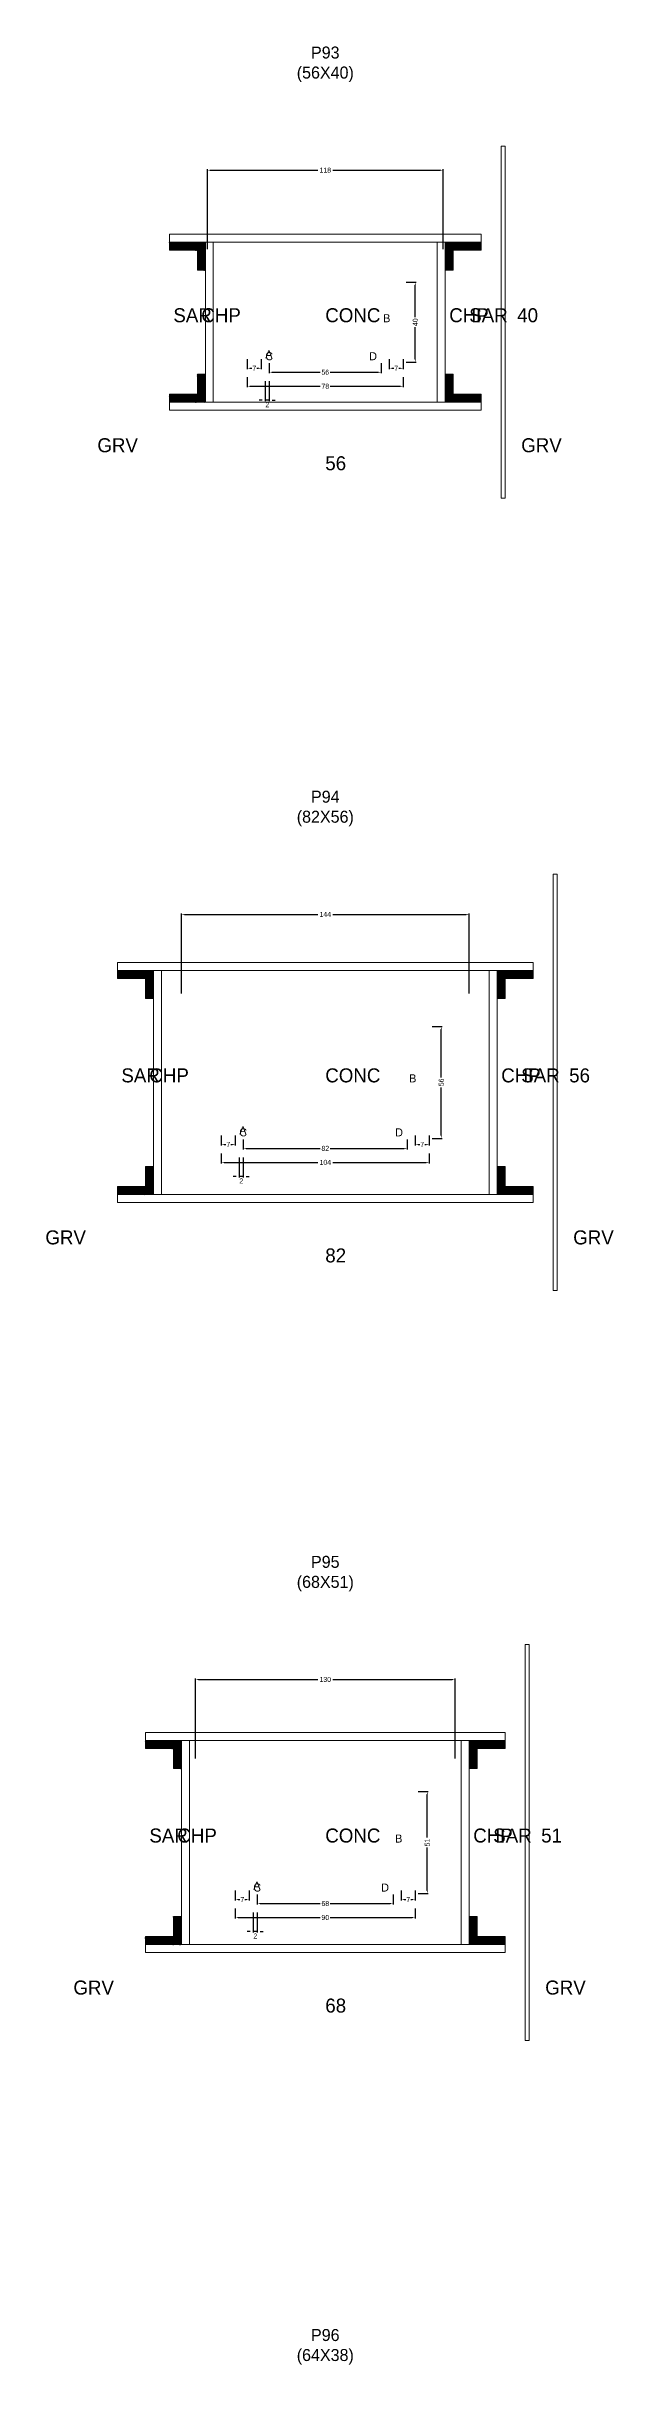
# Model space of a CAD drawing. Header units: centimetres. Extents: x -10500 to 4121, y -45226 to 295.
# Drawn here: x -140 to 144, y -19501 to -18342 of the extents above; entities that cross this region are included whole.
import ezdxf

# ---------------------------------------------------------------- set-up
doc = ezdxf.new("R2010")
doc.units = ezdxf.units.CM
for name, color, linetype in [('COTA', 241, 'Continuous'), ('Hachura', 251, 'Continuous'), ('NOMENCLATURA', 7, 'Continuous'), ('SARRAFO', 251, 'Continuous'), ('Texto Seção', 7, 'Continuous')]:
    doc.layers.add(name, color=color, linetype=linetype)
doc.dimstyles.new('cotax2', dxfattribs={"dimtxt": 2.5, "dimasz": 1.5, "dimexe": 0.5, "dimexo": 0.5, "dimgap": 0.5, "dimtad": 1, "dimcen": 2.5, "dimazin": 3, "dimtfac": 1, "dimtmove": 0, "dimatfit": 3})

# ---------------------------------------------------------------- blocks, each defined once
blk = doc.blocks.new('_CLOSEDFILLED')
at = {"color": 0, "linetype": 'BYBLOCK'}
blk.add_solid([(-1, 0.16), (0, 0), (-1, -0.16)], dxfattribs=at)
blk = doc.blocks.new('*D1288')
for p, q in [((-39, -18507.5), (-39, -18512.5)), ((39, -18507.5), (39, -18512.5)), ((-37.5, -18512), (-2.5, -18512)), ((2.5, -18512), (37.5, -18512))]:
    blk.add_line(p, q)
at = {"layer": 'Defpoints'}
for p in [(-39, -18507), (39, -18507), (-39, -18512)]:
    blk.add_point(p, dxfattribs=at)
at = {"layer": 'COTA', "xscale": 1.5, "yscale": 1.5, "rotation": 180}
blk.add_blockref('_CLOSEDFILLED', (-39, -18512), dxfattribs=at)
at = {"layer": 'COTA', "xscale": 1.5, "yscale": 1.5}
blk.add_blockref('_CLOSEDFILLED', (39, -18512), dxfattribs=at)
at = {"layer": 'COTA', "insert": (0, -18512), "char_height": 2.5, "attachment_point": 5}
blk.add_mtext('78', dxfattribs=at)
blk = doc.blocks.new('*D1289')
for p, q in [((-28, -18500.5), (-28, -18505.5)), ((-26.5, -18505), (-2.5, -18505)), ((2.5, -18505), (26.5, -18505)), ((28, -18500.5), (28, -18505.5))]:
    blk.add_line(p, q)
at = {"layer": 'Defpoints'}
for p in [(-28, -18500), (-28, -18505), (28, -18500)]:
    blk.add_point(p, dxfattribs=at)
at = {"layer": 'COTA', "xscale": 1.5, "yscale": 1.5, "rotation": 180}
blk.add_blockref('_CLOSEDFILLED', (-28, -18505), dxfattribs=at)
at = {"layer": 'COTA', "xscale": 1.5, "yscale": 1.5}
blk.add_blockref('_CLOSEDFILLED', (28, -18505), dxfattribs=at)
at = {"layer": 'COTA', "insert": (0, -18505), "char_height": 2.5, "attachment_point": 5}
blk.add_mtext('56', dxfattribs=at)
blk = doc.blocks.new('*D1290')
for p, q in [((40.5, -18460), (45.5, -18460)), ((45, -18477.5), (45, -18461.5)), ((45, -18498.5), (45, -18482.5)), ((40.5, -18500), (45.5, -18500))]:
    blk.add_line(p, q)
at = {"layer": 'Defpoints'}
for p in [(40, -18460), (40, -18500), (45, -18500)]:
    blk.add_point(p, dxfattribs=at)
at = {"layer": 'COTA', "xscale": 1.5, "yscale": 1.5}
for p, rotation in [((45, -18460), 90), ((45, -18500), 270)]:
    blk.add_blockref('_CLOSEDFILLED', p, dxfattribs=dict(at, rotation=rotation))
at = {"layer": 'COTA', "insert": (45, -18480), "char_height": 2.5, "attachment_point": 5, "rotation": 90}
blk.add_mtext('40', dxfattribs=at)
blk = doc.blocks.new('*D1291')
for p, q in [((-39, -18498.5), (-39, -18503.5)), ((-37.5, -18503), (-36.75, -18503)), ((-34.25, -18503), (-33.5, -18503)), ((-32, -18498.5), (-32, -18503.5))]:
    blk.add_line(p, q)
at = {"layer": 'Defpoints'}
for p in [(-39, -18498), (-39, -18503), (-32, -18498)]:
    blk.add_point(p, dxfattribs=at)
at = {"layer": 'COTA', "xscale": 1.5, "yscale": 1.5, "rotation": 180}
blk.add_blockref('_CLOSEDFILLED', (-39, -18503), dxfattribs=at)
at = {"layer": 'COTA', "xscale": 1.5, "yscale": 1.5}
blk.add_blockref('_CLOSEDFILLED', (-32, -18503), dxfattribs=at)
at = {"layer": 'COTA', "insert": (-35.5, -18503), "char_height": 2.5, "attachment_point": 5}
blk.add_mtext('7', dxfattribs=at)
blk = doc.blocks.new('*D1292')
for p, q in [((32, -18498.5), (32, -18503.5)), ((33.5, -18503), (34.25, -18503)), ((36.75, -18503), (37.5, -18503)), ((39, -18498.5), (39, -18503.5))]:
    blk.add_line(p, q)
at = {"layer": 'Defpoints'}
for p in [(32, -18498), (32, -18503), (39, -18498)]:
    blk.add_point(p, dxfattribs=at)
at = {"layer": 'COTA', "xscale": 1.5, "yscale": 1.5, "rotation": 180}
blk.add_blockref('_CLOSEDFILLED', (32, -18503), dxfattribs=at)
at = {"layer": 'COTA', "xscale": 1.5, "yscale": 1.5}
blk.add_blockref('_CLOSEDFILLED', (39, -18503), dxfattribs=at)
at = {"layer": 'COTA', "insert": (35.5, -18503), "char_height": 2.5, "attachment_point": 5}
blk.add_mtext('7', dxfattribs=at)
blk = doc.blocks.new('*D1293')
for p, q in [((-59, -18443.5), (-59, -18403.5)), ((-57.5, -18404), (-3.75, -18404)), ((3.75, -18404), (57.5, -18404)), ((59, -18443.5), (59, -18403.5))]:
    blk.add_line(p, q)
at = {"layer": 'Defpoints'}
for p in [(-59, -18404), (-59, -18444), (59, -18444)]:
    blk.add_point(p, dxfattribs=at)
at = {"layer": 'COTA', "xscale": 1.5, "yscale": 1.5, "rotation": 180}
blk.add_blockref('_CLOSEDFILLED', (-59, -18404), dxfattribs=at)
at = {"layer": 'COTA', "xscale": 1.5, "yscale": 1.5}
blk.add_blockref('_CLOSEDFILLED', (59, -18404), dxfattribs=at)
at = {"layer": 'COTA', "insert": (0, -18404), "char_height": 2.5, "attachment_point": 5}
blk.add_mtext('118', dxfattribs=at)
blk = doc.blocks.new('*D1314')
for p, q in [((-52, -18895.5), (-52, -18900.5)), ((-50.5, -18900), (-3.75, -18900)), ((3.75, -18900), (50.5, -18900)), ((52, -18895.5), (52, -18900.5))]:
    blk.add_line(p, q)
at = {"layer": 'Defpoints'}
for p in [(-52, -18895), (-52, -18900), (52, -18895)]:
    blk.add_point(p, dxfattribs=at)
at = {"layer": 'COTA', "xscale": 1.5, "yscale": 1.5, "rotation": 180}
blk.add_blockref('_CLOSEDFILLED', (-52, -18900), dxfattribs=at)
at = {"layer": 'COTA', "xscale": 1.5, "yscale": 1.5}
blk.add_blockref('_CLOSEDFILLED', (52, -18900), dxfattribs=at)
at = {"layer": 'COTA', "insert": (0, -18900), "char_height": 2.5, "attachment_point": 5}
blk.add_mtext('104', dxfattribs=at)
blk = doc.blocks.new('*D1315')
for p, q in [((-41, -18888.5), (-41, -18893.5)), ((41, -18888.5), (41, -18893.5)), ((-39.5, -18893), (-2.5, -18893)), ((2.5, -18893), (39.5, -18893))]:
    blk.add_line(p, q)
at = {"layer": 'Defpoints'}
for p in [(-41, -18888), (41, -18888), (-41, -18893)]:
    blk.add_point(p, dxfattribs=at)
at = {"layer": 'COTA', "xscale": 1.5, "yscale": 1.5, "rotation": 180}
blk.add_blockref('_CLOSEDFILLED', (-41, -18893), dxfattribs=at)
at = {"layer": 'COTA', "xscale": 1.5, "yscale": 1.5}
blk.add_blockref('_CLOSEDFILLED', (41, -18893), dxfattribs=at)
at = {"layer": 'COTA', "insert": (0, -18893), "char_height": 2.5, "attachment_point": 5}
blk.add_mtext('82', dxfattribs=at)
blk = doc.blocks.new('*D1316')
for p, q in [((53.5, -18832), (58.5, -18832)), ((58, -18857.5), (58, -18833.5)), ((58, -18886.5), (58, -18862.5)), ((53.5, -18888), (58.5, -18888))]:
    blk.add_line(p, q)
at = {"layer": 'Defpoints'}
for p in [(53, -18832), (53, -18888), (58, -18888)]:
    blk.add_point(p, dxfattribs=at)
at = {"layer": 'COTA', "xscale": 1.5, "yscale": 1.5}
for p, rotation in [((58, -18832), 90), ((58, -18888), 270)]:
    blk.add_blockref('_CLOSEDFILLED', p, dxfattribs=dict(at, rotation=rotation))
at = {"layer": 'COTA', "insert": (58, -18860), "char_height": 2.5, "attachment_point": 5, "rotation": 90}
blk.add_mtext('56', dxfattribs=at)
blk = doc.blocks.new('*D1317')
for p, q in [((-52, -18886.5), (-52, -18891.5)), ((-45, -18886.5), (-45, -18891.5)), ((-50.5, -18891), (-49.75, -18891)), ((-47.25, -18891), (-46.5, -18891))]:
    blk.add_line(p, q)
at = {"layer": 'Defpoints'}
for p in [(-52, -18886), (-45, -18886), (-52, -18891)]:
    blk.add_point(p, dxfattribs=at)
at = {"layer": 'COTA', "xscale": 1.5, "yscale": 1.5, "rotation": 180}
blk.add_blockref('_CLOSEDFILLED', (-52, -18891), dxfattribs=at)
at = {"layer": 'COTA', "xscale": 1.5, "yscale": 1.5}
blk.add_blockref('_CLOSEDFILLED', (-45, -18891), dxfattribs=at)
at = {"layer": 'COTA', "insert": (-48.5, -18891), "char_height": 2.5, "attachment_point": 5}
blk.add_mtext('7', dxfattribs=at)
blk = doc.blocks.new('*D1318')
for p, q in [((45, -18886.5), (45, -18891.5)), ((52, -18886.5), (52, -18891.5)), ((46.5, -18891), (47.25, -18891)), ((49.75, -18891), (50.5, -18891))]:
    blk.add_line(p, q)
at = {"layer": 'Defpoints'}
for p in [(45, -18886), (52, -18886), (45, -18891)]:
    blk.add_point(p, dxfattribs=at)
at = {"layer": 'COTA', "xscale": 1.5, "yscale": 1.5, "rotation": 180}
blk.add_blockref('_CLOSEDFILLED', (45, -18891), dxfattribs=at)
at = {"layer": 'COTA', "xscale": 1.5, "yscale": 1.5}
blk.add_blockref('_CLOSEDFILLED', (52, -18891), dxfattribs=at)
at = {"layer": 'COTA', "insert": (48.5, -18891), "char_height": 2.5, "attachment_point": 5}
blk.add_mtext('7', dxfattribs=at)
blk = doc.blocks.new('*D1319')
for p, q in [((-72, -18815.5), (-72, -18775.5)), ((-70.5, -18776), (-3.75, -18776)), ((3.75, -18776), (70.5, -18776)), ((72, -18815.5), (72, -18775.5))]:
    blk.add_line(p, q)
at = {"layer": 'Defpoints'}
for p in [(-72, -18776), (-72, -18816), (72, -18816)]:
    blk.add_point(p, dxfattribs=at)
at = {"layer": 'COTA', "xscale": 1.5, "yscale": 1.5, "rotation": 180}
blk.add_blockref('_CLOSEDFILLED', (-72, -18776), dxfattribs=at)
at = {"layer": 'COTA', "xscale": 1.5, "yscale": 1.5}
blk.add_blockref('_CLOSEDFILLED', (72, -18776), dxfattribs=at)
at = {"layer": 'COTA', "insert": (0, -18776), "char_height": 2.5, "attachment_point": 5}
blk.add_mtext('144', dxfattribs=at)
blk = doc.blocks.new('*D1340')
for p, q in [((-45, -19273), (-45, -19278)), ((-43.5, -19277.5), (-2.5, -19277.5)), ((2.5, -19277.5), (43.5, -19277.5)), ((45, -19273), (45, -19278))]:
    blk.add_line(p, q)
at = {"layer": 'Defpoints'}
for p in [(-45, -19272.5), (-45, -19277.5), (45, -19272.5)]:
    blk.add_point(p, dxfattribs=at)
at = {"layer": 'COTA', "xscale": 1.5, "yscale": 1.5, "rotation": 180}
blk.add_blockref('_CLOSEDFILLED', (-45, -19277.5), dxfattribs=at)
at = {"layer": 'COTA', "xscale": 1.5, "yscale": 1.5}
blk.add_blockref('_CLOSEDFILLED', (45, -19277.5), dxfattribs=at)
at = {"layer": 'COTA', "insert": (0, -19277.5), "char_height": 2.5, "attachment_point": 5}
blk.add_mtext('90', dxfattribs=at)
blk = doc.blocks.new('*D1341')
for p, q in [((-34, -19266), (-34, -19271)), ((-32.5, -19270.5), (-2.5, -19270.5)), ((2.5, -19270.5), (32.5, -19270.5)), ((34, -19266), (34, -19271))]:
    blk.add_line(p, q)
at = {"layer": 'Defpoints'}
for p in [(-34, -19265.5), (-34, -19270.5), (34, -19265.5)]:
    blk.add_point(p, dxfattribs=at)
at = {"layer": 'COTA', "xscale": 1.5, "yscale": 1.5, "rotation": 180}
blk.add_blockref('_CLOSEDFILLED', (-34, -19270.5), dxfattribs=at)
at = {"layer": 'COTA', "xscale": 1.5, "yscale": 1.5}
blk.add_blockref('_CLOSEDFILLED', (34, -19270.5), dxfattribs=at)
at = {"layer": 'COTA', "insert": (0, -19270.5), "char_height": 2.5, "attachment_point": 5}
blk.add_mtext('68', dxfattribs=at)
blk = doc.blocks.new('*D1342')
for p, q in [((46.5, -19214.5), (51.5, -19214.5)), ((51, -19237.5), (51, -19216)), ((51, -19264), (51, -19242.5)), ((46.5, -19265.5), (51.5, -19265.5))]:
    blk.add_line(p, q)
at = {"layer": 'Defpoints'}
for p in [(46, -19214.5), (46, -19265.5), (51, -19265.5)]:
    blk.add_point(p, dxfattribs=at)
at = {"layer": 'COTA', "xscale": 1.5, "yscale": 1.5}
for p, rotation in [((51, -19214.5), 90), ((51, -19265.5), 270)]:
    blk.add_blockref('_CLOSEDFILLED', p, dxfattribs=dict(at, rotation=rotation))
at = {"layer": 'COTA', "insert": (51, -19240), "char_height": 2.5, "attachment_point": 5, "rotation": 90}
blk.add_mtext('51', dxfattribs=at)
blk = doc.blocks.new('*D1343')
for p, q in [((-45, -19264), (-45, -19269)), ((-43.5, -19268.5), (-42.75, -19268.5)), ((-40.25, -19268.5), (-39.5, -19268.5)), ((-38, -19264), (-38, -19269))]:
    blk.add_line(p, q)
at = {"layer": 'Defpoints'}
for p in [(-45, -19263.5), (-45, -19268.5), (-38, -19263.5)]:
    blk.add_point(p, dxfattribs=at)
at = {"layer": 'COTA', "xscale": 1.5, "yscale": 1.5, "rotation": 180}
blk.add_blockref('_CLOSEDFILLED', (-45, -19268.5), dxfattribs=at)
at = {"layer": 'COTA', "xscale": 1.5, "yscale": 1.5}
blk.add_blockref('_CLOSEDFILLED', (-38, -19268.5), dxfattribs=at)
at = {"layer": 'COTA', "insert": (-41.5, -19268.5), "char_height": 2.5, "attachment_point": 5}
blk.add_mtext('7', dxfattribs=at)
blk = doc.blocks.new('*D1344')
for p, q in [((38, -19264), (38, -19269)), ((39.5, -19268.5), (40.25, -19268.5)), ((42.75, -19268.5), (43.5, -19268.5)), ((45, -19264), (45, -19269))]:
    blk.add_line(p, q)
at = {"layer": 'Defpoints'}
for p in [(38, -19263.5), (38, -19268.5), (45, -19263.5)]:
    blk.add_point(p, dxfattribs=at)
at = {"layer": 'COTA', "xscale": 1.5, "yscale": 1.5, "rotation": 180}
blk.add_blockref('_CLOSEDFILLED', (38, -19268.5), dxfattribs=at)
at = {"layer": 'COTA', "xscale": 1.5, "yscale": 1.5}
blk.add_blockref('_CLOSEDFILLED', (45, -19268.5), dxfattribs=at)
at = {"layer": 'COTA', "insert": (41.5, -19268.5), "char_height": 2.5, "attachment_point": 5}
blk.add_mtext('7', dxfattribs=at)
blk = doc.blocks.new('*D1345')
for p, q in [((-65, -19198), (-65, -19158)), ((-63.5, -19158.5), (-3.75, -19158.5)), ((3.75, -19158.5), (63.5, -19158.5)), ((65, -19198), (65, -19158))]:
    blk.add_line(p, q)
at = {"layer": 'Defpoints'}
for p in [(-65, -19158.5), (-65, -19198.5), (65, -19198.5)]:
    blk.add_point(p, dxfattribs=at)
at = {"layer": 'COTA', "xscale": 1.5, "yscale": 1.5, "rotation": 180}
blk.add_blockref('_CLOSEDFILLED', (-65, -19158.5), dxfattribs=at)
at = {"layer": 'COTA', "xscale": 1.5, "yscale": 1.5}
blk.add_blockref('_CLOSEDFILLED', (65, -19158.5), dxfattribs=at)
at = {"layer": 'COTA', "insert": (0, -19158.5), "char_height": 2.5, "attachment_point": 5}
blk.add_mtext('130', dxfattribs=at)

msp = doc.modelspace()

# ---------------------------------------------------------------- hatches: boundary and pattern name
at = {"layer": 'SARRAFO'}
h = msp.add_hatch(dxfattribs=at)
h.set_pattern_fill('SOLID', scale=2)
h.paths.add_polyline_path([(-78, -18444), (-64, -18444), (-64, -18440), (-78, -18440)])
h = msp.add_hatch(dxfattribs=at)
h.set_pattern_fill('SOLID', scale=2)
h.paths.add_polyline_path([(-64, -18454), (-60, -18454), (-60, -18440), (-64, -18440)])
h = msp.add_hatch(dxfattribs=at)
h.set_pattern_fill('SOLID', scale=2)
h.paths.add_polyline_path([(60, -18454), (64, -18454), (64, -18440), (60, -18440)])
h = msp.add_hatch(dxfattribs=at)
h.set_pattern_fill('SOLID', scale=2)
h.paths.add_polyline_path([(64, -18444), (78, -18444), (78, -18440), (64, -18440)])
h = msp.add_hatch(dxfattribs=at)
h.set_pattern_fill('SOLID', scale=2)
h.paths.add_polyline_path([(-64, -18520), (-60, -18520), (-60, -18506), (-64, -18506)])
h = msp.add_hatch(dxfattribs=at)
h.set_pattern_fill('SOLID', scale=2)
h.paths.add_polyline_path([(60, -18520), (64, -18520), (64, -18506), (60, -18506)])
h = msp.add_hatch(dxfattribs=at)
h.set_pattern_fill('SOLID', scale=2)
h.paths.add_polyline_path([(-78, -18520), (-64, -18520), (-64, -18516), (-78, -18516)])
h = msp.add_hatch(dxfattribs=at)
h.set_pattern_fill('SOLID', scale=2)
h.paths.add_polyline_path([(64, -18520), (78, -18520), (78, -18516), (64, -18516)])
h = msp.add_hatch(dxfattribs=at)
h.set_pattern_fill('SOLID', scale=2)
h.paths.add_polyline_path([(-104, -18808), (-90, -18808), (-90, -18804), (-104, -18804)])
h = msp.add_hatch(dxfattribs=at)
h.set_pattern_fill('SOLID', scale=2)
h.paths.add_polyline_path([(-90, -18818), (-86, -18818), (-86, -18804), (-90, -18804)])
h = msp.add_hatch(dxfattribs=at)
h.set_pattern_fill('SOLID', scale=2)
h.paths.add_polyline_path([(86, -18818), (90, -18818), (90, -18804), (86, -18804)])
h = msp.add_hatch(dxfattribs=at)
h.set_pattern_fill('SOLID', scale=2)
h.paths.add_polyline_path([(90, -18808), (104, -18808), (104, -18804), (90, -18804)])
h = msp.add_hatch(dxfattribs=at)
h.set_pattern_fill('SOLID', scale=2)
h.paths.add_polyline_path([(-104, -18916), (-90, -18916), (-90, -18912), (-104, -18912)])
h = msp.add_hatch(dxfattribs=at)
h.set_pattern_fill('SOLID', scale=2)
h.paths.add_polyline_path([(-90, -18916), (-86, -18916), (-86, -18902), (-90, -18902)])
h = msp.add_hatch(dxfattribs=at)
h.set_pattern_fill('SOLID', scale=2)
h.paths.add_polyline_path([(86, -18916), (90, -18916), (90, -18902), (86, -18902)])
h = msp.add_hatch(dxfattribs=at)
h.set_pattern_fill('SOLID', scale=2)
h.paths.add_polyline_path([(90, -18916), (104, -18916), (104, -18912), (90, -18912)])
h = msp.add_hatch(dxfattribs=at)
h.set_pattern_fill('SOLID', scale=2)
h.paths.add_polyline_path([(-90, -19193), (-76, -19193), (-76, -19189), (-90, -19189)])
h = msp.add_hatch(dxfattribs=at)
h.set_pattern_fill('SOLID', scale=2)
h.paths.add_polyline_path([(-76, -19203), (-72, -19203), (-72, -19189), (-76, -19189)])
h = msp.add_hatch(dxfattribs=at)
h.set_pattern_fill('SOLID', scale=2)
h.paths.add_polyline_path([(72, -19203), (76, -19203), (76, -19189), (72, -19189)])
h = msp.add_hatch(dxfattribs=at)
h.set_pattern_fill('SOLID', scale=2)
h.paths.add_polyline_path([(76, -19193), (90, -19193), (90, -19189), (76, -19189)])
h = msp.add_hatch(dxfattribs=at)
h.set_pattern_fill('SOLID', scale=2)
h.paths.add_polyline_path([(-76, -19291), (-72, -19291), (-72, -19277), (-76, -19277)])
h = msp.add_hatch(dxfattribs=at)
h.set_pattern_fill('SOLID', scale=2)
h.paths.add_polyline_path([(72, -19291), (76, -19291), (76, -19277), (72, -19277)])
h = msp.add_hatch(dxfattribs=at)
h.set_pattern_fill('SOLID', scale=2)
h.paths.add_polyline_path([(-90, -19291), (-76, -19291), (-76, -19287), (-90, -19287)])
h = msp.add_hatch(dxfattribs=at)
h.set_pattern_fill('SOLID', scale=2)
h.paths.add_polyline_path([(76, -19291), (90, -19291), (90, -19287), (76, -19287)])

# ---------------------------------------------------------------- linework, layer by layer
at = {"layer": 'Hachura', "lineweight": 13}
for points in [[(88, -18568), (90, -18568), (90, -18392), (88, -18392)], [(114, -18964), (116, -18964), (116, -18756), (114, -18756)], [(100, -19339), (102, -19339), (102, -19141), (100, -19141)]]:
    msp.add_lwpolyline(points, close=True, dxfattribs=at)
at = {"layer": 'Hachura', "lineweight": 18}
for points in [[(-78, -18440), (78, -18440), (78, -18436), (-78, -18436)], [(-60, -18520), (-56, -18520), (-56, -18440), (-60, -18440)], [(56, -18520), (60, -18520), (60, -18440), (56, -18440)], [(-78, -18524), (78, -18524), (78, -18520), (-78, -18520)], [(-104, -18804), (104, -18804), (104, -18800), (-104, -18800)], [(-86, -18916), (-82, -18916), (-82, -18804), (-86, -18804)], [(82, -18916), (86, -18916), (86, -18804), (82, -18804)], [(-104, -18920), (104, -18920), (104, -18916), (-104, -18916)], [(-90, -19189), (90, -19189), (90, -19185), (-90, -19185)], [(-72, -19291), (-68, -19291), (-68, -19189), (-72, -19189)], [(68, -19291), (72, -19291), (72, -19189), (68, -19189)], [(-90, -19295), (90, -19295), (90, -19291), (-90, -19291)]]:
    msp.add_lwpolyline(points, close=True, dxfattribs=at)
at = {"layer": 'SARRAFO', "lineweight": 13}
for points in [[(-78, -18444), (-64, -18444), (-64, -18440), (-78, -18440)], [(-64, -18454), (-60, -18454), (-60, -18440), (-64, -18440)], [(60, -18454), (64, -18454), (64, -18440), (60, -18440)], [(64, -18444), (78, -18444), (78, -18440), (64, -18440)], [(-64, -18520), (-60, -18520), (-60, -18506), (-64, -18506)], [(60, -18520), (64, -18520), (64, -18506), (60, -18506)], [(-78, -18520), (-64, -18520), (-64, -18516), (-78, -18516)], [(64, -18520), (78, -18520), (78, -18516), (64, -18516)], [(-104, -18808), (-90, -18808), (-90, -18804), (-104, -18804)], [(-90, -18818), (-86, -18818), (-86, -18804), (-90, -18804)], [(86, -18818), (90, -18818), (90, -18804), (86, -18804)], [(90, -18808), (104, -18808), (104, -18804), (90, -18804)], [(-104, -18916), (-90, -18916), (-90, -18912), (-104, -18912)], [(-90, -18916), (-86, -18916), (-86, -18902), (-90, -18902)], [(86, -18916), (90, -18916), (90, -18902), (86, -18902)], [(90, -18916), (104, -18916), (104, -18912), (90, -18912)], [(-90, -19193), (-76, -19193), (-76, -19189), (-90, -19189)], [(-76, -19203), (-72, -19203), (-72, -19189), (-76, -19189)], [(72, -19203), (76, -19203), (76, -19189), (72, -19189)], [(76, -19193), (90, -19193), (90, -19189), (76, -19189)], [(-76, -19291), (-72, -19291), (-72, -19277), (-76, -19277)], [(72, -19291), (76, -19291), (76, -19277), (72, -19277)], [(-90, -19291), (-76, -19291), (-76, -19287), (-90, -19287)], [(76, -19291), (90, -19291), (90, -19287), (76, -19287)]]:
    msp.add_lwpolyline(points, close=True, dxfattribs=at)

# ---------------------------------------------------------------- texts
at = {"layer": 'NOMENCLATURA'}
for s, p in [('B', (29, -18480)), ('A', (-30, -18498)), ('C', (-30, -18499)), ('D', (22, -18499)), ('B', (42, -18860)), ('A', (-43, -18886)), ('C', (-43, -18887)), ('D', (35, -18887)), ('B', (35, -19240)), ('A', (-36, -19263.5)), ('C', (-36, -19264.5)), ('D', (28, -19264.5))]:
    msp.add_text(s, height=4, dxfattribs=at).set_placement(p)
at = {"layer": 'NOMENCLATURA', "char_height": 6, "attachment_point": 8}
for s, insert in [('P93\\P(56X40)', (0, -18360)), ('P94\\P(82X56)', (0, -18732)), ('P95\\P(68X51)', (0, -19114.5)), ('P96\\P(64X38)', (0, -19501))]:
    msp.add_mtext(s, dxfattribs=dict(at, insert=insert))
at = {"layer": 'Texto Seção'}
for s, p in [('SAR', (-76, -18480)), ('CHP', (-62, -18480)), ('CONC', (0, -18480)), ('CHP', (62, -18480)), ('SAR', (72, -18480)), ('40', (96, -18480)), ('GRV', (-114, -18545)), ('GRV', (98, -18545)), ('56', (0, -18554)), ('SAR', (-102, -18860)), ('CHP', (-88, -18860)), ('CONC', (0, -18860)), ('CHP', (88, -18860)), ('SAR', (98, -18860)), ('56', (122, -18860)), ('GRV', (-140, -18941)), ('GRV', (124, -18941)), ('82', (0, -18950)), ('SAR', (-88, -19240)), ('CHP', (-74, -19240)), ('CONC', (0, -19240)), ('CHP', (74, -19240)), ('SAR', (84, -19240)), ('51', (108, -19240)), ('GRV', (-126, -19316)), ('68', (0, -19325)), ('GRV', (110, -19316))]:
    msp.add_text(s, height=7, dxfattribs=at).set_placement(p)

# ---------------------------------------------------------------- dimensions: what is measured, and where the dimension line sits
at = {"layer": 'COTA'}
for base, p1, p2, picture, middle in [((-59, -18404), (-59, -18444), (59, -18444), '*D1293', (0, -18404)), ((-39, -18503), (-39, -18498), (-32, -18498), '*D1291', (-35.5, -18503)), ((-39, -18512), (-39, -18507), (39, -18507), '*D1288', (0, -18512)), ((-28, -18505), (-28, -18500), (28, -18500), '*D1289', (0, -18505)), ((32, -18503), (32, -18498), (39, -18498), '*D1292', (35.5, -18503)), ((-72, -18776), (-72, -18816), (72, -18816), '*D1319', (0, -18776)), ((-52, -18891), (-52, -18886), (-45, -18886), '*D1317', (-48.5, -18891)), ((-41, -18893), (-41, -18888), (41, -18888), '*D1315', (0, -18893)), ((45, -18891), (45, -18886), (52, -18886), '*D1318', (48.5, -18891)), ((-52, -18900), (-52, -18895), (52, -18895), '*D1314', (0, -18900)), ((-65, -19158.5), (-65, -19198.5), (65, -19198.5), '*D1345', (0, -19158.5)), ((-45, -19268.5), (-45, -19263.5), (-38, -19263.5), '*D1343', (-41.5, -19268.5)), ((-34, -19270.5), (-34, -19265.5), (34, -19265.5), '*D1341', (0, -19270.5)), ((38, -19268.5), (38, -19263.5), (45, -19263.5), '*D1344', (41.5, -19268.5)), ((-45, -19277.5), (-45, -19272.5), (45, -19272.5), '*D1340', (0, -19277.5))]:
    dim = msp.add_linear_dim(base=base, p1=p1, p2=p2, dimstyle='cotax2', dxfattribs=at)
    dim.commit()
    dim.dimension.update_dxf_attribs({"geometry": picture, "text_midpoint": middle})
for base, p1, p2, picture, middle in [((45, -18500), (40, -18500), (40, -18460), '*D1290', (45, -18480)), ((58, -18888), (53, -18888), (53, -18832), '*D1316', (58, -18860)), ((51, -19265.5), (46, -19265.5), (46, -19214.5), '*D1342', (51, -19240))]:
    dim = msp.add_linear_dim(base=base, p1=p1, p2=p2, angle=90, dimstyle='cotax2', dxfattribs=at)
    dim.commit()
    dim.dimension.update_dxf_attribs({"geometry": picture, "text_midpoint": middle})
for base, p1, p2 in [((-28, -18519), (-28, -18509), (-30, -18509)), ((-41, -18907), (-41, -18897), (-43, -18897)), ((-34, -19284.5), (-34, -19274.5), (-36, -19274.5))]:
    msp.add_linear_dim(base=base, p1=p1, p2=p2, dimstyle='cotax2', dxfattribs=at).render()

doc.saveas('drawing.dxf')
